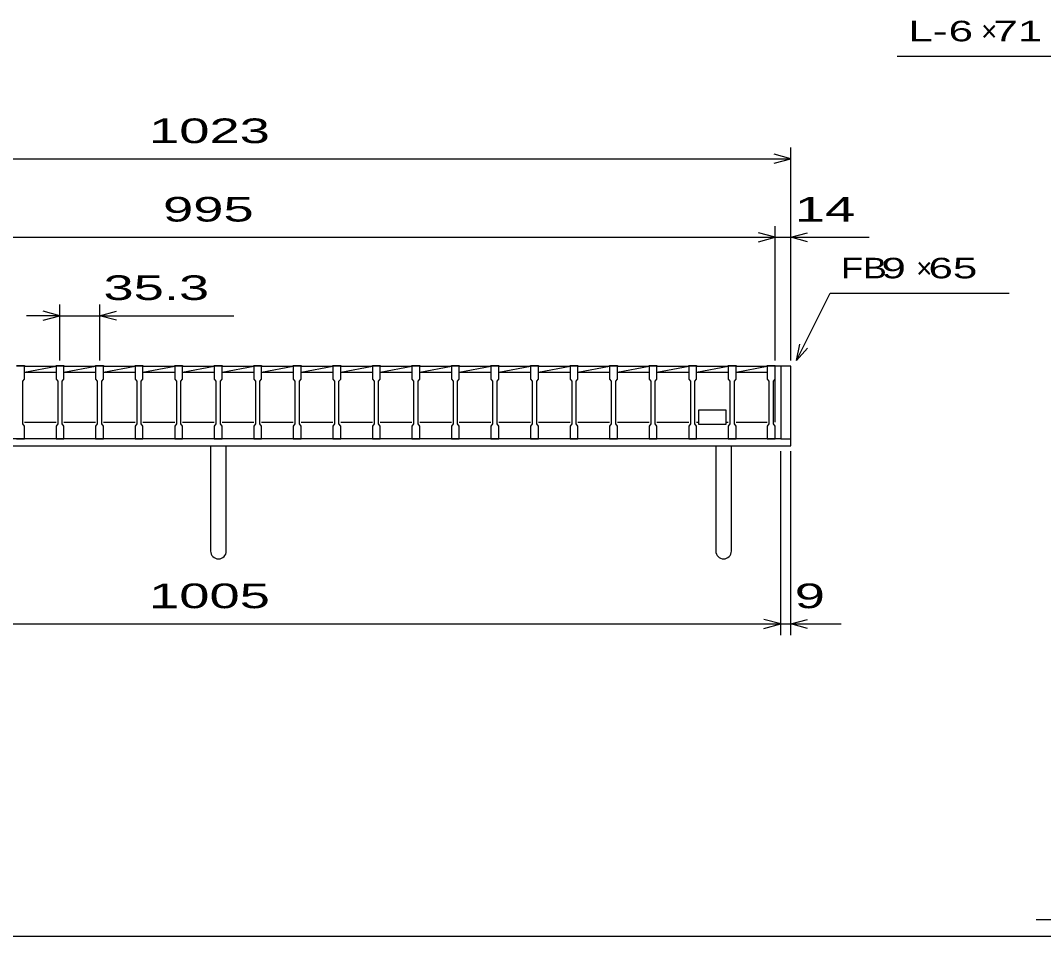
# Model space of a CAD drawing. Units: millimetres, scale not verified. Extents: x -1820 to 1731, y -1282 to 1054.
# Drawn here: x -1098 to -184, y -1146 to -329 of the extents above; entities that cross this region are included whole.
import ezdxf
from ezdxf.enums import TextEntityAlignment as Align

# ---------------------------------------------------------------- set-up
doc = ezdxf.new("R2010")
doc.units = ezdxf.units.MM
doc.header["$LTSCALE"] = 10
for name, color, linetype, lineweight in [('0_2', 150, 'Continuous', 25), ('16', 3, 'Continuous', 25), ('19', 6, 'Continuous', 25), ('22', 4, 'Continuous', 25), ('32', 4, 'Continuous', 25)]:
    doc.layers.add(name, color=color, linetype=linetype, lineweight=lineweight)
doc.styles.add('ベクトル', font='')
doc.styles.get('ベクトル').set_extended_font_data('ベクトル')

msp = doc.modelspace()

# ---------------------------------------------------------------- linework, layer by layer
at = {"layer": '0_2'}
msp.add_line((1731, -1146.5), (-1729, -1146.5), dxfattribs=at)
at = {"layer": '16'}
for p, q in [((-1101.3, -636.8), (-1094.3, -636.8)), ((-1094.3, -637.5), (-1101.3, -637.5)), ((-1094.3, -636.8), (-1094.3, -637.5)), ((-1094.3, -637.5), (-1066, -637.5)), ((-1094.3, -643), (-1066, -637.5)), ((-1094.3, -649), (-1094.3, -637.5)), ((-1066, -637.5), (-1066, -636.8)), ((-1066, -636.8), (-1059, -636.8)), ((-1059, -637.5), (-1066, -637.5)), ((-1066, -637.5), (-1066, -649)), ((-1059, -636.8), (-1059, -637.5)), ((-1059, -637.5), (-1030.7, -637.5)), ((-1059, -643), (-1030.7, -637.5)), ((-1059, -649), (-1059, -637.5)), ((-1030.7, -637.5), (-1030.7, -636.8)), ((-1030.7, -636.8), (-1023.7, -636.8)), ((-1023.7, -637.5), (-1030.7, -637.5)), ((-1030.7, -637.5), (-1030.7, -649)), ((-1023.7, -636.8), (-1023.7, -637.5)), ((-1023.7, -637.5), (-995.4, -637.5)), ((-1023.7, -643), (-995.4, -637.5)), ((-1023.7, -649), (-1023.7, -637.5)), ((-995.4, -637.5), (-995.4, -636.8)), ((-995.4, -636.8), (-988.4, -636.8)), ((-988.4, -637.5), (-995.4, -637.5)), ((-995.4, -637.5), (-995.4, -649)), ((-988.4, -636.8), (-988.4, -637.5)), ((-988.4, -637.5), (-960.1, -637.5)), ((-988.4, -643), (-960.1, -637.5)), ((-988.4, -649), (-988.4, -637.5)), ((-960.1, -637.5), (-960.1, -636.8)), ((-960.1, -636.8), (-953.1, -636.8)), ((-953.1, -637.5), (-960.1, -637.5)), ((-960.1, -637.5), (-960.1, -649)), ((-953.1, -636.8), (-953.1, -637.5)), ((-953.1, -637.5), (-924.8, -637.5)), ((-953.1, -643), (-924.8, -637.5)), ((-953.1, -649), (-953.1, -637.5)), ((-924.8, -637.5), (-924.8, -636.8)), ((-924.8, -636.8), (-917.8, -636.8)), ((-917.8, -637.5), (-924.8, -637.5)), ((-924.8, -637.5), (-924.8, -649)), ((-917.8, -636.8), (-917.8, -637.5)), ((-917.8, -637.5), (-889.5, -637.5)), ((-917.8, -643), (-889.5, -637.5)), ((-917.8, -649), (-917.8, -637.5)), ((-889.5, -637.5), (-889.5, -636.8)), ((-889.5, -636.8), (-882.5, -636.8)), ((-882.5, -637.5), (-889.5, -637.5)), ((-889.5, -637.5), (-889.5, -649)), ((-882.5, -636.8), (-882.5, -637.5)), ((-882.5, -637.5), (-854.2, -637.5)), ((-882.5, -643), (-854.2, -637.5)), ((-882.5, -649), (-882.5, -637.5)), ((-854.2, -637.5), (-854.2, -636.8)), ((-854.2, -636.8), (-847.2, -636.8)), ((-847.2, -637.5), (-854.2, -637.5)), ((-854.2, -637.5), (-854.2, -649)), ((-847.2, -636.8), (-847.2, -637.5)), ((-847.2, -637.5), (-818.9, -637.5)), ((-847.2, -643), (-818.9, -637.5)), ((-847.2, -649), (-847.2, -637.5)), ((-818.9, -637.5), (-818.9, -636.8)), ((-818.9, -636.8), (-811.9, -636.8)), ((-811.9, -637.5), (-818.9, -637.5)), ((-818.9, -637.5), (-818.9, -649)), ((-811.9, -636.8), (-811.9, -637.5)), ((-811.9, -637.5), (-783.6, -637.5)), ((-811.9, -643), (-783.6, -637.5)), ((-811.9, -649), (-811.9, -637.5)), ((-783.6, -637.5), (-783.6, -636.8)), ((-783.6, -636.8), (-776.6, -636.8)), ((-776.6, -637.5), (-783.6, -637.5)), ((-783.6, -637.5), (-783.6, -649)), ((-776.6, -636.8), (-776.6, -637.5)), ((-776.6, -637.5), (-748.3, -637.5)), ((-776.6, -643), (-748.3, -637.5)), ((-776.6, -649), (-776.6, -637.5)), ((-748.3, -637.5), (-748.3, -636.8)), ((-748.3, -636.8), (-741.3, -636.8)), ((-741.3, -637.5), (-748.3, -637.5)), ((-748.3, -637.5), (-748.3, -649)), ((-741.3, -636.8), (-741.3, -637.5)), ((-741.3, -637.5), (-713, -637.5)), ((-741.3, -643), (-713, -637.5)), ((-741.3, -649), (-741.3, -637.5)), ((-713, -637.5), (-713, -636.8)), ((-713, -636.8), (-706, -636.8)), ((-706, -637.5), (-713, -637.5)), ((-713, -637.5), (-713, -649)), ((-706, -636.8), (-706, -637.5)), ((-706, -637.5), (-677.7, -637.5)), ((-706, -643), (-677.7, -637.5)), ((-706, -649), (-706, -637.5)), ((-677.7, -637.5), (-677.7, -636.8)), ((-677.7, -636.8), (-670.7, -636.8)), ((-670.7, -637.5), (-677.7, -637.5)), ((-677.7, -637.5), (-677.7, -649)), ((-670.7, -636.8), (-670.7, -637.5)), ((-670.7, -637.5), (-642.4, -637.5)), ((-670.7, -643), (-642.4, -637.5)), ((-670.7, -649), (-670.7, -637.5)), ((-642.4, -637.5), (-642.4, -636.8)), ((-642.4, -636.8), (-635.4, -636.8)), ((-635.4, -637.5), (-642.4, -637.5)), ((-642.4, -637.5), (-642.4, -649)), ((-635.4, -636.8), (-635.4, -637.5)), ((-635.4, -637.5), (-607.1, -637.5)), ((-635.4, -643), (-607.1, -637.5)), ((-635.4, -649), (-635.4, -637.5)), ((-607.1, -637.5), (-607.1, -636.8)), ((-607.1, -636.8), (-600.1, -636.8)), ((-600.1, -637.5), (-607.1, -637.5)), ((-607.1, -637.5), (-607.1, -649)), ((-600.1, -636.8), (-600.1, -637.5)), ((-600.1, -637.5), (-571.8, -637.5)), ((-600.1, -643), (-571.8, -637.5)), ((-600.1, -649), (-600.1, -637.5)), ((-571.8, -637.5), (-571.8, -636.8)), ((-571.8, -636.8), (-564.8, -636.8)), ((-564.8, -637.5), (-571.8, -637.5)), ((-571.8, -637.5), (-571.8, -649)), ((-564.8, -636.8), (-564.8, -637.5)), ((-564.8, -637.5), (-536.5, -637.5)), ((-564.8, -643), (-536.5, -637.5)), ((-564.8, -649), (-564.8, -637.5)), ((-536.5, -637.5), (-536.5, -636.8)), ((-536.5, -636.8), (-529.5, -636.8)), ((-529.5, -637.5), (-536.5, -637.5)), ((-536.5, -637.5), (-536.5, -649)), ((-529.5, -636.8), (-529.5, -637.5)), ((-529.5, -637.5), (-501.2, -637.5)), ((-529.5, -643), (-501.2, -637.5)), ((-529.5, -649), (-529.5, -637.5)), ((-501.2, -637.5), (-501.2, -636.8)), ((-501.2, -636.8), (-494.2, -636.8)), ((-494.2, -637.5), (-501.2, -637.5)), ((-501.2, -637.5), (-501.2, -649)), ((-494.2, -636.8), (-494.2, -637.5)), ((-494.2, -637.5), (-465.9, -637.5)), ((-494.2, -643), (-465.9, -637.5)), ((-494.2, -649), (-494.2, -637.5)), ((-465.9, -637.5), (-465.9, -636.8)), ((-465.9, -636.8), (-458.9, -636.8)), ((-458.9, -637.5), (-465.9, -637.5)), ((-465.9, -637.5), (-465.9, -649)), ((-458.9, -636.8), (-458.9, -637.5)), ((-458.9, -637.5), (-431, -637.5)), ((-458.9, -649), (-458.9, -637.5)), ((-458.9, -643), (-431, -637.58)), ((-431, -637.5), (-431, -636.8)), ((-431, -636.8), (-424, -636.8)), ((-424, -637.5), (-431, -637.5)), ((-431, -637.5), (-431, -649)), ((-424, -636.8), (-424, -637.5)), ((-424, -649), (-424, -637.5)), ((-424, -687.5), (-424, -637.5)), ((-1094.3, -643), (-1066, -643)), ((-1059, -643), (-1030.7, -643)), ((-1023.7, -643), (-995.4, -643)), ((-988.4, -643), (-960.1, -643)), ((-953.1, -643), (-924.8, -643)), ((-917.8, -643), (-889.5, -643)), ((-882.5, -643), (-854.2, -643)), ((-847.2, -643), (-818.9, -643)), ((-811.9, -643), (-783.6, -643)), ((-776.6, -643), (-748.3, -643)), ((-741.3, -643), (-713, -643)), ((-706, -643), (-677.7, -643)), ((-670.7, -643), (-642.4, -643)), ((-635.4, -643), (-607.1, -643)), ((-600.1, -643), (-571.8, -643)), ((-564.8, -643), (-536.5, -643)), ((-529.5, -643), (-501.2, -643)), ((-494.2, -643), (-465.9, -643)), ((-458.9, -643), (-431, -643)), ((-1095.8, -651), (-1094.3, -649)), ((-1095.8, -689), (-1095.8, -651)), ((-1066, -649), (-1064.5, -651)), ((-1064.5, -651), (-1064.5, -689)), ((-1060.5, -651), (-1059, -649)), ((-1060.5, -689), (-1060.5, -651)), ((-1030.7, -649), (-1029.2, -651)), ((-1029.2, -651), (-1029.2, -689)), ((-1025.2, -651), (-1023.7, -649)), ((-1025.2, -689), (-1025.2, -651)), ((-995.4, -649), (-993.9, -651)), ((-993.9, -651), (-993.9, -689)), ((-989.9, -651), (-988.4, -649)), ((-989.9, -689), (-989.9, -651)), ((-960.1, -649), (-958.6, -651)), ((-958.6, -651), (-958.6, -689)), ((-954.6, -651), (-953.1, -649)), ((-954.6, -689), (-954.6, -651)), ((-924.8, -649), (-923.3, -651)), ((-923.3, -651), (-923.3, -689)), ((-919.3, -651), (-917.8, -649)), ((-919.3, -689), (-919.3, -651)), ((-889.5, -649), (-888, -651)), ((-888, -651), (-888, -689)), ((-884, -651), (-882.5, -649)), ((-884, -689), (-884, -651)), ((-854.2, -649), (-852.7, -651)), ((-852.7, -651), (-852.7, -689)), ((-848.7, -651), (-847.2, -649)), ((-848.7, -689), (-848.7, -651)), ((-818.9, -649), (-817.4, -651)), ((-817.4, -651), (-817.4, -689)), ((-813.4, -651), (-811.9, -649)), ((-813.4, -689), (-813.4, -651)), ((-783.6, -649), (-782.1, -651)), ((-782.1, -651), (-782.1, -689)), ((-778.1, -651), (-776.6, -649)), ((-778.1, -689), (-778.1, -651)), ((-748.3, -649), (-746.8, -651)), ((-746.8, -651), (-746.8, -689)), ((-742.8, -651), (-741.3, -649)), ((-742.8, -689), (-742.8, -651)), ((-713, -649), (-711.5, -651)), ((-711.5, -651), (-711.5, -689)), ((-707.5, -651), (-706, -649)), ((-707.5, -689), (-707.5, -651)), ((-677.7, -649), (-676.2, -651)), ((-676.2, -651), (-676.2, -689)), ((-672.2, -651), (-670.7, -649)), ((-672.2, -689), (-672.2, -651)), ((-642.4, -649), (-640.9, -651)), ((-640.9, -651), (-640.9, -689)), ((-636.9, -651), (-635.4, -649)), ((-636.9, -689), (-636.9, -651)), ((-607.1, -649), (-605.6, -651)), ((-605.6, -651), (-605.6, -689)), ((-601.6, -651), (-600.1, -649)), ((-601.6, -689), (-601.6, -651)), ((-571.8, -649), (-570.3, -651)), ((-570.3, -651), (-570.3, -689)), ((-566.3, -651), (-564.8, -649)), ((-566.3, -689), (-566.3, -651)), ((-536.5, -649), (-535, -651)), ((-535, -651), (-535, -689)), ((-531, -651), (-529.5, -649)), ((-531, -689), (-531, -651)), ((-501.2, -649), (-499.7, -651)), ((-499.7, -651), (-499.7, -689)), ((-495.7, -651), (-494.2, -649)), ((-495.7, -689), (-495.7, -651)), ((-465.9, -649), (-464.4, -651)), ((-464.4, -651), (-464.4, -689)), ((-460.4, -651), (-458.9, -649)), ((-460.4, -689), (-460.4, -651)), ((-431, -649), (-429.5, -651)), ((-429.5, -651), (-429.5, -689)), ((-425.5, -651), (-424, -649)), ((-425.5, -689), (-425.5, -651)), ((-492.05, -687.5), (-492.05, -676.5)), ((-492.05, -676.5), (-468.05, -676.5)), ((-468.05, -676.5), (-468.05, -689.5)), ((-1094.3, -691), (-1095.8, -689)), ((-1094.3, -687.5), (-1066, -687.5)), ((-1094.3, -702.5), (-1094.3, -691)), ((-1064.5, -689), (-1066, -691)), ((-1066, -691), (-1066, -702.5)), ((-1059, -691), (-1060.5, -689)), ((-1059, -687.5), (-1030.7, -687.5)), ((-1059, -702.5), (-1059, -691)), ((-1029.2, -689), (-1030.7, -691)), ((-1030.7, -691), (-1030.7, -702.5)), ((-1023.7, -691), (-1025.2, -689)), ((-1023.7, -687.5), (-995.4, -687.5)), ((-1023.7, -702.5), (-1023.7, -691)), ((-993.9, -689), (-995.4, -691)), ((-995.4, -691), (-995.4, -702.5)), ((-988.4, -691), (-989.9, -689)), ((-988.4, -687.5), (-960.1, -687.5)), ((-988.4, -702.5), (-988.4, -691)), ((-958.6, -689), (-960.1, -691)), ((-960.1, -691), (-960.1, -702.5)), ((-953.1, -691), (-954.6, -689)), ((-953.1, -687.5), (-924.8, -687.5)), ((-953.1, -702.5), (-953.1, -691)), ((-923.3, -689), (-924.8, -691)), ((-924.8, -691), (-924.8, -702.5)), ((-917.8, -691), (-919.3, -689)), ((-917.8, -687.5), (-889.5, -687.5)), ((-917.8, -702.5), (-917.8, -691)), ((-888, -689), (-889.5, -691)), ((-889.5, -691), (-889.5, -702.5)), ((-882.5, -691), (-884, -689)), ((-882.5, -687.5), (-854.2, -687.5)), ((-882.5, -702.5), (-882.5, -691)), ((-852.7, -689), (-854.2, -691)), ((-854.2, -691), (-854.2, -702.5)), ((-847.2, -691), (-848.7, -689)), ((-847.2, -687.5), (-818.9, -687.5)), ((-847.2, -702.5), (-847.2, -691)), ((-817.4, -689), (-818.9, -691)), ((-818.9, -691), (-818.9, -702.5)), ((-811.9, -691), (-813.4, -689)), ((-811.9, -687.5), (-783.6, -687.5)), ((-811.9, -702.5), (-811.9, -691)), ((-782.1, -689), (-783.6, -691)), ((-783.6, -691), (-783.6, -702.5)), ((-776.6, -691), (-778.1, -689)), ((-776.6, -687.5), (-748.3, -687.5)), ((-776.6, -702.5), (-776.6, -691)), ((-746.8, -689), (-748.3, -691)), ((-748.3, -691), (-748.3, -702.5)), ((-741.3, -691), (-742.8, -689)), ((-741.3, -687.5), (-713, -687.5)), ((-741.3, -702.5), (-741.3, -691)), ((-711.5, -689), (-713, -691)), ((-713, -691), (-713, -702.5)), ((-706, -691), (-707.5, -689)), ((-706, -687.5), (-677.7, -687.5)), ((-706, -702.5), (-706, -691)), ((-676.2, -689), (-677.7, -691)), ((-677.7, -691), (-677.7, -702.5)), ((-670.7, -691), (-672.2, -689)), ((-670.7, -687.5), (-642.4, -687.5)), ((-670.7, -702.5), (-670.7, -691)), ((-640.9, -689), (-642.4, -691)), ((-642.4, -691), (-642.4, -702.5)), ((-635.4, -691), (-636.9, -689)), ((-635.4, -687.5), (-607.1, -687.5)), ((-635.4, -702.5), (-635.4, -691)), ((-605.6, -689), (-607.1, -691)), ((-607.1, -691), (-607.1, -702.5)), ((-600.1, -691), (-601.6, -689)), ((-600.1, -687.5), (-571.8, -687.5)), ((-600.1, -702.5), (-600.1, -691)), ((-570.3, -689), (-571.8, -691)), ((-571.8, -691), (-571.8, -702.5)), ((-564.8, -691), (-566.3, -689)), ((-564.8, -687.5), (-536.5, -687.5)), ((-564.8, -702.5), (-564.8, -691)), ((-535, -689), (-536.5, -691)), ((-536.5, -691), (-536.5, -702.5)), ((-529.5, -691), (-531, -689)), ((-529.5, -687.5), (-501.2, -687.5)), ((-529.5, -702.5), (-529.5, -691)), ((-499.7, -689), (-501.2, -691)), ((-501.2, -691), (-501.2, -702.5)), ((-494.2, -691), (-495.7, -689)), ((-494.2, -687.5), (-492.05, -687.5)), ((-494.2, -702.5), (-494.2, -691)), ((-492.05, -689.5), (-492.05, -687.5)), ((-468.05, -689.5), (-492.05, -689.5)), ((-468.05, -687.5), (-465.9, -687.5)), ((-464.4, -689), (-465.9, -691)), ((-465.9, -691), (-465.9, -702.5)), ((-458.9, -691), (-460.4, -689)), ((-458.9, -687.5), (-431, -687.5)), ((-458.9, -702.5), (-458.9, -691)), ((-429.5, -689), (-431, -691)), ((-431, -691), (-431, -702.5)), ((-424, -691), (-425.5, -689)), ((-424, -702.5), (-424, -691)), ((-1101.3, -702.5), (-1094.3, -702.5)), ((-1066, -702.5), (-1059, -702.5)), ((-1030.7, -702.5), (-1023.7, -702.5)), ((-995.4, -702.5), (-988.4, -702.5)), ((-960.1, -702.5), (-953.1, -702.5)), ((-924.8, -702.5), (-917.8, -702.5)), ((-889.5, -702.5), (-882.5, -702.5)), ((-854.2, -702.5), (-847.2, -702.5)), ((-818.9, -702.5), (-811.9, -702.5)), ((-783.6, -702.5), (-776.6, -702.5)), ((-748.3, -702.5), (-741.3, -702.5)), ((-713, -702.5), (-706, -702.5)), ((-677.7, -702.5), (-670.7, -702.5)), ((-642.4, -702.5), (-635.4, -702.5)), ((-607.1, -702.5), (-600.1, -702.5)), ((-571.8, -702.5), (-564.8, -702.5)), ((-536.5, -702.5), (-529.5, -702.5)), ((-501.2, -702.5), (-494.2, -702.5)), ((-465.9, -702.5), (-458.9, -702.5)), ((-431, -702.5), (-424, -702.5))]:
    msp.add_line(p, q, dxfattribs=at)
at = {"layer": '19'}
for p, q in [((-410, -637.5), (-424, -637.5)), ((-419, -637.5), (-419, -702.5)), ((-410, -708.5), (-410, -637.5)), ((-419, -702.5), (-1424, -702.5)), ((-419, -702.5), (-410, -702.5)), ((-1433, -708.5), (-410, -708.5)), ((-928, -708.5), (-928, -802.5)), ((-914, -802.5), (-914, -708.5)), ((-477, -708.5), (-477, -802.5)), ((-463, -802.5), (-463, -708.5))]:
    msp.add_line(p, q, dxfattribs=at)
for centre in [(-921, -802.5), (-470, -802.5)]:
    msp.add_arc(centre, 7, 180, 0, dxfattribs=at)
at = {"layer": '22'}
for p, q in [((-315, -361), (-115, -361)), ((-410, -632.5), (-410, -442.5)), ((-1433, -452.5), (-410, -452.5)), ((-410, -452.5), (-425, -448.5)), ((-425, -456.5), (-410, -452.5)), ((-424, -522.5), (-439, -518.5)), ((-424, -632.5), (-424, -512.5)), ((-410, -632.5), (-410, -512.5)), ((-410, -522.5), (-395, -518.5)), ((-1419, -522.5), (-424, -522.5)), ((-439, -526.5), (-424, -522.5)), ((-424, -522.5), (-410, -522.5)), ((-395, -526.5), (-410, -522.5)), ((-410, -522.5), (-340, -522.5)), ((-405, -632.5), (-375, -572.5)), ((-375, -572.5), (-215, -572.5)), ((-1062.5, -632.5), (-1062.5, -582.5)), ((-1027.2, -582.5), (-1027.2, -632.5)), ((-1062.5, -592.5), (-1092.5, -592.5)), ((-1062.5, -592.5), (-1077.5, -588.5)), ((-1077.5, -596.5), (-1062.5, -592.5)), ((-1062.5, -592.5), (-1027.2, -592.5)), ((-1027.2, -592.5), (-1012.2, -588.5)), ((-1012.2, -596.5), (-1027.2, -592.5)), ((-1027.2, -592.5), (-907.2, -592.5)), ((-405, -632.5), (-402, -617.9)), ((-405, -632.5), (-395, -621.5)), ((-419, -877.5), (-419, -713.5)), ((-410, -877.5), (-410, -713.5)), ((-1424, -867.5), (-419, -867.5)), ((-419, -867.5), (-434, -863.5)), ((-434, -871.5), (-419, -867.5)), ((-419, -867.5), (-410, -867.5)), ((-410, -867.5), (-395, -863.5)), ((-395, -871.5), (-410, -867.5)), ((-410, -867.5), (-365, -867.5))]:
    msp.add_line(p, q, dxfattribs=at)
at = {"layer": '32'}
msp.add_line((64, -1131.5), (-191, -1131.5), dxfattribs=at)

# ---------------------------------------------------------------- texts
at = {"layer": '22', "color": 2, "style": 'ベクトル'}
for s, height, width, p in [('L-', 18.33, 1.6, (-305, -338.5)), (' 6 ', 18.33, 1.6, (-280, -338.5)), (' 71 ', 18.33, 1.6, (-240, -338.5)), (' 1023 ', 21.99, 1.65, (-996.5, -427.5)), (' 995 ', 21.99, 1.65, (-984, -497.5)), (' 14 ', 21.99, 1.65, (-420, -497.5)), ('FB', 18.33, 1.3, (-365, -550)), (' 9 ', 18.33, 1.6, (-340, -550)), (' 65 ', 18.33, 1.6, (-298, -550)), (' 35.3 ', 21.99, 1.65, (-1037.2, -567.5)), (' 1005 ', 21.99, 1.65, (-996.5, -842.5)), (' 9 ', 21.99, 1.65, (-420, -842.5))]:
    msp.add_text(s, height=height, dxfattribs=dict(at, width=width)).set_placement(p, align=Align.MIDDLE_LEFT)
for p in [(-240, -338.5), (-298, -550)]:
    msp.add_text('×', height=18.33, dxfattribs=at).set_placement(p, align=Align.MIDDLE_LEFT)

doc.saveas('drawing.dxf')
